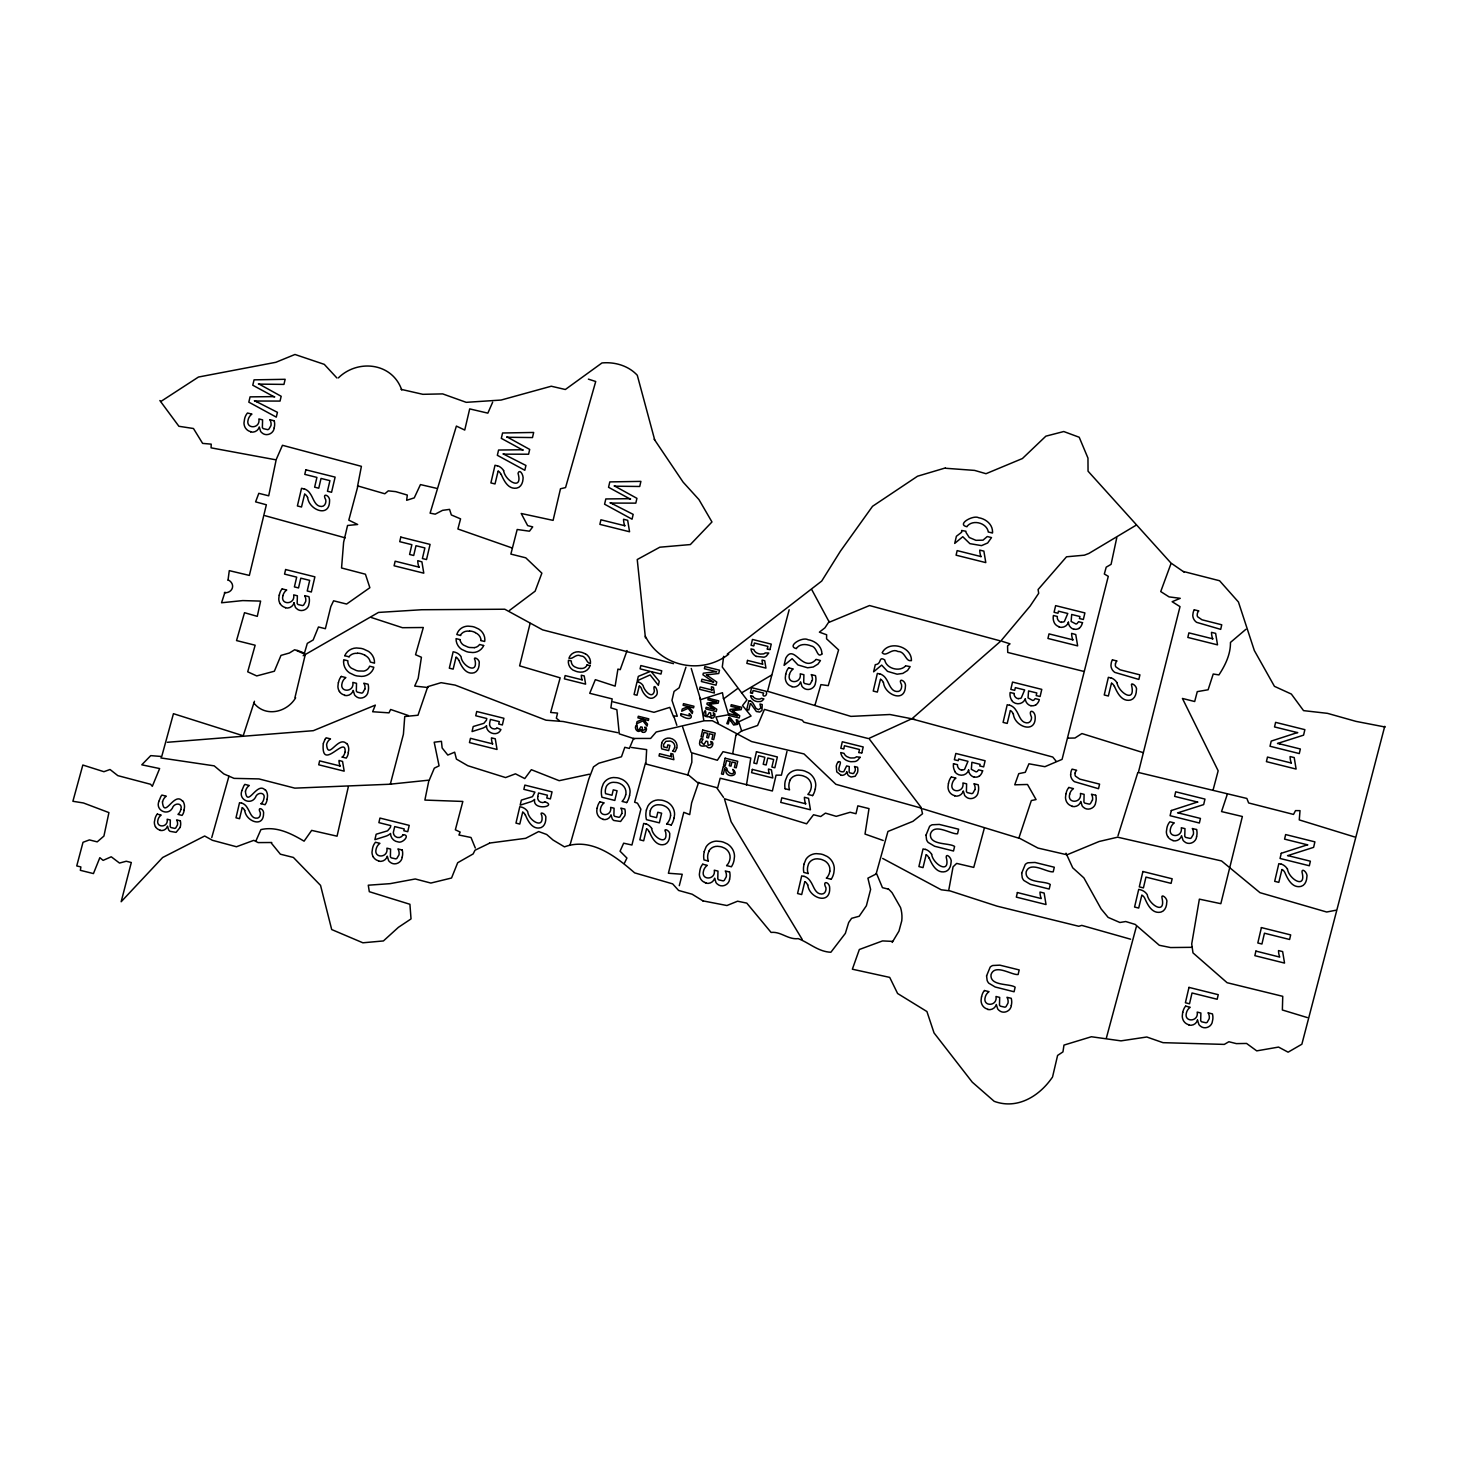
<?xml version="1.0" encoding="UTF-8"?>
<svg xmlns="http://www.w3.org/2000/svg" width="1458" height="1458" viewBox="0 0 1458 1458"><rect width="100%" height="100%" fill="white"/><g stroke="black" fill="none" stroke-linecap="round" stroke-linejoin="round"><path stroke-width="1.5" d="M1070.646 774.69L1070.937 772.193A10.735 10.242 22.5 0 1 1072.104 769.131L1076.66 770.28A5.431 5.176 22.5 0 0 1075.166 773.013M670.534 815.678L670.279 817.209A14.179 13.523 22.5 0 1 666.671 823.898M829.821 871.155L829.93 870.061A10.315 9.823 22.5 0 0 824.718 860.84L821.984 859.637A17.368 16.567 22.5 0 0 820.143 859.145L817.282 858.817A9.714 9.258 22.5 0 0 808.643 863.683L807.86 866.18A13.651 13.013 22.5 0 0 808.115 873.561M723.66 656.3L722.275 667.035L746.952 699.895L742.541 705.544L751.07 716.042L738.714 721.856L741.666 730.968L757.577 725.483L764.448 709.39L802.173 720.161L803.941 722.22L867.966 738.459M227.995 580.357L229.289 570.643L249.354 575.418L266.358 504.778L255.606 501.862L258.813 493.333L268.709 495.811L276.145 459.871L211.082 447.843L211.21 444.143L202.626 443.396L193.458 428.506L178.897 426.283L159.87 400.531M746.46 785.06L750.797 758.069L723.022 751.672L717.354 760.256L691.803 752.802L691.839 762.242L687.739 774.982M732.773 753.294L735.889 735.197M597.051 808.151L596.796 810.684A9.787 9.313 22.5 0 0 597.98 815.478A7.509 7.162 22.5 0 0 602.172 818.904A9.258 8.839 22.5 0 0 603.065 819.159M1075.111 772.995L1075.002 774.672A3.991 3.791 22.5 0 0 1075.494 776.166L1079.777 779.119L1099.587 784.131L1098.512 788.705L1074.4 781.67A8.985 8.566 22.5 0 1 1070.591 774.69M1115.443 663.718L1115.334 665.395A3.991 3.791 22.5 0 0 1115.826 666.871L1120.127 669.823L1139.919 674.854L1138.844 679.428L1114.75 672.375A8.985 8.566 22.5 0 1 1110.941 665.413L1111.269 662.916A10.735 10.242 22.5 0 1 1112.436 659.836M948.866 889.526L953.058 866.836L956.667 863.409L973.744 867.401L984.387 827.962M357.483 486.68L361.402 466.341L282.451 445.291L276.382 459.161M428.816 780.814L424.879 800.077L462.842 801.444L455.352 829.802L460.163 832.081L458.924 835.015L471.007 837.493L475.308 848.009M625.737 794.792L625.992 793.261A9.896 9.441 22.5 0 0 619.796 783.475L618.228 782.91A17.113 16.311 22.5 0 0 616.515 782.527L613.344 782.29A8.511 8.11 22.5 0 0 606.328 786.463L605.763 788.268A10.953 10.443 22.5 0 0 605.562 793.662L611.995 795.248L613.253 789.835L617.08 790.783L614.82 800.442L601.972 797.234A20.795 19.829 22.5 0 1 601.881 787.612L603.32 783.711A12.776 12.174 22.5 0 1 613.417 777.515L616.989 777.752A19.719 18.79 22.5 0 1 619.286 778.28L622.129 779.392A13.778 13.14 22.5 0 1 627.523 783.967A14.307 13.632 22.5 0 1 630.075 791.894L629.601 795.558M674.143 817.974L674.58 814.293A14.307 13.632 22.5 0 0 672.065 806.383A13.778 13.14 22.5 0 0 666.671 801.791L663.827 800.697A19.719 18.79 22.5 0 0 661.531 800.169L657.977 799.932A12.776 12.174 22.5 0 0 647.862 806.128L646.386 810.01M815.295 789.106L815.751 785.261A14.853 14.161 22.5 0 0 814.202 778.864A15.838 15.09 22.5 0 0 813.436 777.551A14.653 13.96 22.5 0 0 808.516 772.758L804.798 771.063A22.107 21.068 22.5 0 0 802.283 770.389L797.726 769.97A13.742 13.086 22.5 0 0 791.712 771.628A12.976 12.375 22.5 0 0 787.338 775.747L785.425 780.449A19.41 18.498 22.5 0 0 785.115 788.796M345.09 752.128C346.421 733.83 321.106 772.959 323.22 743.853M1116.773 537.692L1111.087 564.337L1106.203 567.18L1104.326 573.996L1108.28 576.329L1062.08 759.363L1044.894 766.689L1028.947 763.792L1025.266 772.321L1018.759 773.651L1014.75 784.805L1027.489 784.477L1036.073 799.567L1031.335 800.551L1018.923 837.931L1037.95 848.064L1067.056 854.789L1099.15 841.485L1117.612 837.184L1221.549 860.949L1260.004 892.679L1326.689 912.015L1335.82 910.248M279.171 595.156L278.77 598.946A10.461 9.969 22.5 0 0 280.045 603.594M282.961 595.611C280.009 605.289 295.464 604.961 293.696 594.864L297.377 595.793L297.177 603.448A3.809 3.627 22.5 0 0 298.143 604.56L302.535 605.562A3.445 3.28 22.5 0 0 303.683 605.034L305.67 601.516A9.04 8.62 22.5 0 0 304.686 595.666M338.311 682.69L337.91 686.481A10.461 9.969 22.5 0 0 339.204 691.128L339.459 691.529M785.698 674.106L785.297 677.897A10.461 9.969 22.5 0 0 786.573 682.544L786.846 682.927A7.946 7.563 22.5 0 0 790.655 686.062L791.111 686.226A9.987 9.513 22.5 0 0 792.059 686.518M789.489 674.562C786.536 684.239 801.991 683.911 800.223 673.815L803.905 674.726L803.704 682.399A3.809 3.627 22.5 0 0 804.67 683.51L809.062 684.513A3.445 3.28 22.5 0 0 810.229 683.984L812.197 680.449M948.411 783.219L948.01 787.028A10.461 9.969 22.5 0 0 949.286 791.676L949.559 792.059A7.946 7.563 22.5 0 0 953.35 795.193L953.805 795.357A9.987 9.513 22.5 0 0 954.753 795.631M981.471 996.78L981.07 1000.571A10.461 9.969 22.5 0 0 982.364 1005.218L982.619 1005.601A7.946 7.563 22.5 0 0 986.428 1008.736L986.884 1008.9A9.987 9.513 22.5 0 0 987.831 1009.191M1065.907 793.717L1065.506 797.508A10.461 9.969 22.5 0 0 1066.782 802.155L1067.056 802.556A7.946 7.563 22.5 0 0 1070.846 805.691L1071.302 805.855A9.987 9.513 22.5 0 0 1072.25 806.128M1069.698 794.191C1066.746 803.85 1082.2 803.54 1080.433 793.425L1084.114 794.355L1083.914 802.009A3.809 3.627 22.5 0 0 1084.88 803.139L1089.272 804.142A3.445 3.28 22.5 0 0 1090.42 803.595L1092.407 800.077M1182.675 1012.381L1182.274 1016.171A10.461 9.969 22.5 0 0 1183.55 1020.819L1183.823 1021.22A7.946 7.563 22.5 0 0 1187.632 1024.336L1188.07 1024.5A9.987 9.513 22.5 0 0 1189.017 1024.792M162.403 801.827C164.244 819.797 174.195 791.111 182.359 801.025M245.381 791.129C247.222 809.099 257.173 780.413 265.338 790.309M159.013 801.153C154.967 810.01 167.47 816.444 172.336 808.242C174.012 802.483 183.107 802.483 180.847 809.536M242.01 790.455C237.927 799.44 250.63 805.727 255.46 797.398C257.137 791.658 266.121 791.949 263.843 798.838A9.204 8.784 22.5 0 1 261.018 803.759M348.298 786.901L337.053 836.181L311.666 830.386L304.084 841.175C291.108 833.447 276.419 826.03 260.909 829.602L256.098 840.537M843.836 748.483L844.474 745.749L859.509 749.503L858.853 752.292M254.494 400.841L254.512 400.768A17.861 17.022 22.5 0 0 257.209 401.023L280.045 401.078L281.175 396.284L261.091 385.185A17.879 17.04 22.5 0 0 258.412 383.91L258.43 383.837A16.166 15.4 22.5 0 0 261.328 384.147L283.946 384.402L285.148 379.299L254.056 379.845L252.781 385.222L272.045 395.701A14.416 13.742 22.5 0 0 274.76 396.868L274.76 396.868A14.635 13.942 22.5 0 0 271.771 396.631L250.065 396.868L248.826 402.153L276.291 417.134L277.421 412.322L257.082 401.971M304.576 494.335L301.514 507.001L297.396 505.962L301.533 488.302L303.829 488.886M242.156 807.86L239.531 818.703L235.996 817.81L239.531 802.684L241.518 803.176M498.071 471.299L495.009 483.947L490.89 482.926L495.009 465.266L497.324 465.831M506.928 437.072L506.947 436.981A16.166 15.4 22.5 0 0 509.863 437.291L532.48 437.564L533.664 432.461L502.573 432.99L501.315 438.366L520.561 448.845A14.416 13.742 22.5 0 0 523.276 450.012L523.258 450.103A14.635 13.942 22.5 0 0 520.306 449.775L498.581 450.03L497.342 455.297L524.807 470.278L525.937 465.466L505.598 455.115A17.696 16.876 22.5 0 0 503.028 453.967L503.028 453.912A17.861 17.022 22.5 0 0 505.744 454.167L528.58 454.222L529.691 449.428L509.607 438.329A17.879 17.04 22.5 0 0 506.928 437.054M522.638 812.325L519.777 824.062L515.968 823.114L519.795 806.711L521.946 807.24A10.242 9.769 22.5 0 1 527.741 811.669C528.252 820.289 544.417 830.258 541.811 815.532C538.549 810.338 547.096 814.111 545.802 818.339C545.912 821.856 544.654 826.085 541.137 827.579C532.899 830.258 528.015 821.437 525.481 815.131M537.729 796.56L538.549 793.006L547.406 795.211L546.768 798.018L550.377 798.911L552.035 791.876L524.862 785.097L523.859 789.343L534.94 792.113L532.462 796.669L521.344 800.114L520.16 805.162L530.803 801.772A12.867 12.265 22.5 0 0 532.225 801.116L533.318 800.478A7.436 7.09 22.5 0 0 534.612 799.403C532.243 811.304 558.031 806.347 544.818 801.791M610.246 502.901L610.264 502.828A17.861 17.022 22.5 0 0 612.98 503.083L635.816 503.138L636.927 498.344L616.843 487.245A17.879 17.04 22.5 0 0 614.164 485.97L614.183 485.897A16.166 15.4 22.5 0 0 617.08 486.225L639.716 486.48L640.9 481.377L609.809 481.905L608.551 487.3L627.797 497.761A14.416 13.742 22.5 0 0 630.512 498.946L630.512 498.946M650.359 671.464L640.08 668.839L640.846 665.559L661.75 670.789L660.984 674.052L651.161 671.591A5.085 4.848 22.5 0 1 651.744 672.302L659.271 681.342L658.342 685.333L650.159 674.926L637.292 680.704L638.312 676.366L649.867 671.609M646.514 829.037L643.671 840.792L639.843 839.826L643.689 823.424L645.821 823.952M753.841 645.438L754.406 643.033L767.91 646.404L767.327 648.919M750.36 703.685L748.811 710.01L746.751 709.499L748.829 700.66L749.977 700.952M770.024 649.357L771.246 644.126L752.437 639.442L751.089 645.274L753.731 645.949M786.974 751.435L781.415 775.164L776.075 775.164L772.375 790.983L720.179 778.226L717.646 787.849M804.743 881.908L801.681 894.556L797.562 893.535L801.7 875.875L803.996 876.44M861.842 752.765L863.209 746.97L842.305 741.758L840.81 748.264L843.745 748.975M926.085 854.953L923.023 867.619L918.904 866.581L923.042 848.921L925.338 849.485M1052.548 1076.97L1057.597 1055.428L1062.955 1051.892L1063.976 1045.094L1091.386 1036.747L1120.983 1040.866L1146.79 1037.003L1163.01 1042.67L1224.283 1044.402L1228.875 1041.741L1236.348 1043.618L1246.572 1043.454L1256.723 1050.872L1278.557 1047.081L1288.107 1052.184L1301.866 1044.22L1384.736 726.321M861.806 752.929L858.762 752.656M294.953 697.598L305.305 654.46L294.735 649.721L289.322 653.038L280.993 655.389L274.359 671.227L256.717 675.929L247.714 671.81L255.15 645.22L236.542 640.572L244.507 612.706L257.282 616.351L260.618 601.097L242.721 600.587L221.543 602.774L224.988 592.203M530.111 623.386L519.613 665.85L560.164 677.842L550.65 712.452L557.539 713.09L556.355 718.193L559.179 720.507M274.232 427.923C273.612 433.773 266.176 436.926 261.802 432.698A6.433 6.142 22.5 0 1 260.599 431.349L259.269 426.957A7.545 7.181 22.5 0 1 250.648 431.987M402.244 857.158C401.624 862.99 394.189 866.143 389.815 861.915A6.433 6.142 22.5 0 1 388.593 860.584L387.281 856.192A7.545 7.181 22.5 0 1 378.661 861.222M729.62 879.156C729 885.006 721.582 888.159 717.19 883.931A6.433 6.142 22.5 0 1 715.987 882.582L714.657 878.19A7.545 7.181 22.5 0 1 706.055 883.238M1011.342 1005.473C1010.722 1011.305 1003.286 1014.458 998.894 1010.23A6.433 6.142 22.5 0 1 997.691 1008.9L996.288 1004.489A7.545 7.181 22.5 0 1 987.759 1009.537M1196.617 836.71C1195.997 842.542 1188.58 845.695 1184.188 841.466A6.433 6.142 22.5 0 1 1182.985 840.136L1181.563 835.726A7.545 7.181 22.5 0 1 1173.052 840.774M704.178 851.6L706.091 846.898A12.976 12.375 22.5 0 1 710.483 842.779A13.742 13.086 22.5 0 1 716.479 841.12L721.054 841.539A22.107 21.068 22.5 0 1 723.551 842.214L727.287 843.909A14.653 13.96 22.5 0 1 732.189 848.684A15.838 15.09 22.5 0 1 732.955 850.014A14.853 14.161 22.5 0 1 734.504 856.393L734.048 860.256A19.774 18.863 22.5 0 1 731.387 866.781L726.613 865.56M803.978 864.12L805.891 859.418A12.976 12.375 22.5 0 1 810.284 855.299A13.742 13.086 22.5 0 1 816.28 853.641L820.854 854.042A22.107 21.068 22.5 0 1 823.351 854.734L827.087 856.429A14.653 13.96 22.5 0 1 831.989 861.204A15.838 15.09 22.5 0 1 832.755 862.535A14.853 14.161 22.5 0 1 834.304 868.913L833.848 872.777A19.774 18.863 22.5 0 1 831.188 879.302M679.282 885.68L682.235 874.271L668.402 873.251L683.784 812.325L689.707 814.621L691.602 802.939L698.674 782.308M364.828 689.051L362.842 692.568A3.445 3.28 22.5 0 1 361.693 693.115L357.283 692.113A3.809 3.627 22.5 0 1 356.317 690.983L356.517 683.328L352.836 682.399C354.604 692.514 339.167 692.805 342.101 683.164A10.498 10.006 22.5 0 1 345.838 677.569L341.427 676.476M621.782 813.528L619.942 816.808A3.208 3.044 22.5 0 1 618.866 817.3L614.784 816.371A3.536 3.372 22.5 0 1 613.891 815.332L614.073 808.224L610.647 807.367C612.305 816.753 597.944 817.045 600.696 808.06A9.75 9.295 22.5 0 1 604.159 802.884L600.058 801.864M974.91 789.58L972.923 793.116A3.445 3.28 22.5 0 1 971.775 793.644L967.383 792.642A3.809 3.627 22.5 0 1 966.399 791.512L966.618 783.857L962.918 782.946C964.704 793.043 949.249 793.371 952.202 783.693A10.498 10.006 22.5 0 1 955.938 778.098L951.509 777.005M1213.147 789.78L1218.159 770.79L1182.438 698.455L1194.685 701.517L1197.273 691.639L1208.117 689.762L1213.22 674.015L1218.924 674.908C1225.267 665.304 1230.68 654.15 1230.461 642.431L1245.916 629.291M789.161 609.772L767.546 691.274L850.907 716.388L889.909 714.511L914.658 719.341M1106.349 1038.114L1136.383 926.595M645.529 762.844L634.631 802.21L637.492 803.194L640.882 809.172L631.934 845.002L623.641 843.198L620.069 851.217L626.922 858.051L624.224 863.573M876.185 873.725L887.94 831.461L912.945 821.328L922.513 813.746L921.055 807.331L868.877 738.441L912.107 718.63L1000.771 641.101L1030.132 606.072L1038.697 593.278L1038.078 589.561L1066.527 556.792L1084.351 555.188L1088.834 553.475L1135.873 525.354M211.756 837.566L228.924 776.276M569.932 845.348L588.74 779.228L593.497 766.872L598.801 763.227L621.472 756.775L624.808 747.298L629.364 748.428L633.556 738.441L650.633 738.441L656.209 731.989L704.123 720.817L712.306 720.726L751.599 741.557L804.014 753.932L835.871 784.295L921.237 808.096M180.227 827.324L176.072 832.372L170.076 831.333A5.559 5.303 22.5 0 1 168.636 829.857L167.488 826.103A6.452 6.16 22.5 0 1 160.125 830.422M814.949 705.253L820.909 684.622L828.253 685.643L838.587 649.904L826.558 638.804L826.65 634.777L819.378 632.152L824.9 627.869L829.219 621.381M159.159 800.661L160.763 796.779A8.529 8.128 22.5 0 1 161.911 795.084L166.285 796.196A10.024 9.568 22.5 0 0 162.567 801.864M242.137 789.963L243.741 786.081A8.529 8.128 22.5 0 1 244.889 784.386L249.263 785.498A10.024 9.568 22.5 0 0 245.545 791.165M323.348 743.361L324.952 739.479M650.304 810.666L650.979 808.935A8.511 8.11 22.5 0 1 657.904 804.743L661.057 804.925A17.113 16.311 22.5 0 1 662.77 805.326L664.338 805.891A9.896 9.441 22.5 0 1 670.644 815.696M1117.994 835.744L1137.75 772.776M254.457 701.262L243.213 735.78L173.447 713.691L161.729 756.502L150.739 755.627L141.772 764.812L159.633 768.566L152.306 786.336L150.593 784.276L117.825 775.638L110.024 769.496L103.901 771.701L82.833 765.031L72.9 801.28L83.452 802.975L108.931 812.598L103.919 836.072L97.212 841.867L89.412 839.917L83.015 842.287L76.745 865.924L80.883 866.963L80.336 870.317L93.44 873.579L99.837 857.687L103.117 860.366L111.245 856.794L119.501 863.063L126.263 861.241L131.311 862.516L121.16 901.737L162.658 857.504L204.667 836.017L212.431 840.3L236.451 846.752L253.765 840.355L258.121 842.596L271.753 842.505M685.953 667.144L679.136 687.83L674.07 691.42L671.974 700.35L677.277 716.242L673.687 715.896L676.84 725.319M1227.272 794.373L1221.549 811.577L1242.362 816.498L1220.838 903.687L1199.369 899.149L1191.715 943.927L1192.99 952.876L1227.107 982.71L1282.748 996.324L1282.366 1009.993L1307.334 1017.575M627.086 650.541L620.215 669.659L617.919 669.094L615.148 686.135L595.338 679.665L589.725 693.297L612.16 698.892L610.866 707.841L616.862 709.718L619.267 733.848L634.595 738.841M640.937 729.693C638.294 734.704 632.918 727.651 636.763 724.717C637.565 724.717 636.672 735.178 640.827 726.831L642.158 727.159L642.577 730.403L644.983 729.638A3.809 3.627 22.5 0 0 645.147 729.091A3.226 3.08 22.5 0 0 644.764 727.123C648.154 727.141 646.094 733.41 643.142 732.372M1170.81 564.137L1160.732 591.565L1169.061 596.887L1180.251 598.327L1172.159 601.717L1180.014 606.637L1138.388 772.467L1246.863 798.455L1248.631 802.957L1293.501 814.421L1295.524 810.612L1300.026 810.648L1299.26 819.906L1354.664 836.965M492.658 402.208L487.847 413.143L469.695 408.896L464.738 430.055L456.39 426.082L430.092 513.161L435.213 514.164L442.576 510.336L449.556 509.389L451.342 514.947L460.564 518.866L457.903 528.999L511.776 547.844M708.934 851.217L708.059 853.659A13.651 13.013 22.5 0 0 708.315 861.04M790.163 780.066L789.288 782.527A13.651 13.013 22.5 0 0 789.562 789.89L785.242 788.778M892.187 942.415L898.966 931.115L901.755 920.818A34.719 33.097 22.5 0 0 900.57 907.605L892.114 892.77A44.414 42.337 22.5 0 0 888.396 888.997L888.104 888.687M905.637 665.796L910.156 666.616L907.532 670.48L902.812 673.414L897.126 674.197L887.503 671.354L881.671 665.103L873.615 671.81L875.292 664.666C882.181 664.192 878.117 655.663 884.824 659.982A8.238 7.855 22.5 0 0 884.97 660.948C887.193 668.785 899.641 671.992 905.345 666.178M815.806 659.763C802.301 673.359 794.027 642.796 785.734 658.251L784.076 665.377L792.131 658.688L797.963 664.939L807.586 667.782L813.254 666.999L817.993 664.064L820.453 660.547L816.097 659.362M295.646 697.781C286.843 712.689 264.973 717.609 253.619 702.683M735.962 735.215L742.104 730.567M1052.075 1077.662C1039.135 1096.416 1017.064 1109.775 994.192 1101.319L972.267 1082.164L934.049 1032.938L926.923 1011.542L897.599 993.499L889.708 977.389L852.365 969.205L859.345 949.504L882.546 940.92L892.661 941.394M727.269 654.077L821.711 581.068L840.391 551.215L872.54 506.291L917.538 476.219L945.258 467.982M509.498 610.428L535.122 591.183L541.866 573.158L525.755 557.813L510.865 554.095L517.189 529.491L529.454 531.204L532.717 526.885L527.668 525.627L521.217 513.489L553.092 520.378L560.492 488.758L565.558 487.592L595.721 381.504L588.394 379.135M737.493 688.632L723.551 698.911L722.457 692.714L700.569 699.658L691.256 668.457M338.384 377.895C357.775 358.796 392.33 362.678 401.734 389.979M160.854 401.479L198.452 377.039L275.854 362.295L294.972 354.476L324.277 364.354L336.907 377.987M741.557 692.878L771.628 675.018M303.155 655.754L378.479 612.433L421.763 609.736L504.778 609.225L542.613 629.856L673.523 663.663M728.69 654.205C701.754 675.09 660.802 667.071 645.329 636.198M489.432 843.253L474.998 850.233L473.139 853.932L457.684 862.735L451.543 878.008L430.857 883.056L415.257 878.974L390.124 883.657L368.273 885.206L369.311 891.695L409.917 904.288L411.028 918.923L398.435 927.306L383.418 940.939L362.878 942.797L331.695 929.548L320.541 885.389L293.386 857.45L280.355 854.188L271.48 843.289M642.759 719.286L637.055 721.637L636.545 723.806L642.978 720.908L647.06 726.12L647.534 724.116L643.762 719.596M687.939 706.693L682.235 709.044L681.724 711.212L688.158 708.315L692.24 713.527L692.714 711.522L688.941 707.002M589.396 774.198L559.179 780.686L531.35 769.696L524.771 778.572L515.458 773.834L505.58 777.57L467.818 765.723L456.427 759.108L454.659 752.182L447.806 755.062L442.138 747.972L441.446 741.32L434.192 742.213L439.077 765.833L434.32 768.166L429.272 780.121L390.325 784.167L403.41 734.267L404.741 716.516L417.99 715.24L427.777 686.645L441.1 682.672L455.151 685.114L546.021 720.197L563.171 721.51L617.7 732.681M224.368 592.75C232.697 593.315 235.941 584.057 228.323 579.974M474.433 647.662L469.713 647.498A21.159 20.175 22.5 0 1 467.927 647.079L463.571 645.11A7.8 7.436 22.5 0 1 460.035 639.643M489.487 843.07L525.664 838.314L538.676 831.552L546.677 834.486L553.056 840.045L564.465 846.861C591.091 837.02 615.805 856.447 634.649 872.868L672.667 883.876L678.608 890.455L692.131 894.21L702.975 900.88M167.342 742.286L313.324 730.677L375.326 705.125L372.647 711.741L388.994 712.853L390.635 709.481L408.349 715.532M391.437 784.167L294.826 788.14L258.977 778.918L234.064 778.372L223.839 773.925L214.18 765.851L160.872 757.941M1067.894 738.149L1074.947 738.021L1081.909 733.556L1143.036 752.583M1192.334 947.317L1170.592 947.554L1159.31 945.276L1135.199 924.427L1125.74 921.529L1119.89 922.495L1108.135 917.392L1101.118 908.899L1083.877 877.88L1072.724 867.82L1066.017 853.185M580.94 668.511L579.263 668.365A15.801 15.054 22.5 0 1 577.441 667.964L574.725 666.853A6.288 5.996 22.5 0 1 571.281 660.984L568.456 660.255A9.951 9.477 22.5 0 0 572.903 670.042L576.165 671.373A17.806 16.967 22.5 0 0 577.969 671.865L580.211 672.156A9.933 9.459 22.5 0 0 590.071 665.65M716.716 701.972L716.534 701.954A6.361 6.051 22.5 0 0 715.605 701.972L707.166 703.011L706.893 704.141L714.019 709.044A5.613 5.34 22.5 0 0 714.566 709.372L706.146 707.294L705.781 708.934L716.224 711.54L716.753 709.299L710.429 704.925M739.698 708.406L739.352 708.406A6.361 6.051 22.5 0 0 738.586 708.406L730.148 709.445L729.875 710.593L737.001 715.495A5.613 5.34 22.5 0 0 737.548 715.823L729.128 713.746L728.745 715.386L739.206 717.992L739.735 715.75L733.41 711.358M357.538 653.129L359.816 653.384A19.446 18.535 22.5 0 1 361.639 653.822L364.864 655.098M945.44 468.255L974.618 470.405L986.009 473.704L1022.404 458.541L1045.878 436.161L1063.757 431.532L1079.212 437.254L1087.96 458.085L1088.051 471.189L1170.938 563.007L1184.133 572.137M469.531 630.968L471.153 631.168A17.824 17.004 22.5 0 1 473.376 631.733L475.381 632.517M1061.533 622.037L1063.064 622.037A3.681 3.499 22.5 0 0 1064.376 621.527L1067.785 613.49L1058.453 611.175L1057.979 613.253L1054.061 612.287L1055.628 605.635L1084.898 612.925L1083.349 619.504L1079.449 618.538L1079.922 616.534L1071.685 614.474L1071.138 621.472L1075.949 624.006A2.989 2.843 22.5 0 0 1077.079 623.568L1078.555 621.709L1082.583 622.694M1018.413 698.473L1019.944 698.473A3.681 3.499 22.5 0 0 1021.256 697.963L1024.664 689.944L1015.351 687.629L1014.713 690.345L1010.813 689.397L1012.526 682.071L1041.777 689.379L1040.101 696.523L1036.201 695.575L1036.802 692.969L1028.564 690.928L1028.036 697.908L1032.72 700.478A3.007 2.861 22.5 0 0 1034.014 699.986L1035.216 698.601L1039.335 699.603A10.625 10.133 22.5 0 1 1035.818 704.961M961.733 769.86L963.264 769.86A3.681 3.499 22.5 0 0 964.576 769.35L967.984 761.331L958.653 758.998L958.27 760.693L954.352 759.727L955.828 753.458L985.098 760.748L983.658 766.89L979.758 765.942L980.122 764.356L971.885 762.297L971.338 769.295L976.058 771.847A3.007 2.861 22.5 0 0 977.389 771.337L978.591 769.842L982.692 770.845M428.123 687.538L414.692 686.08L418.191 678.316L421.417 657.266L415.548 654.715L423.312 627.505L402.444 627.705L371.334 617.518M631.405 747.444L646.659 749.631L645.839 763.992L688.796 775.255L697.507 782.545L716.589 787.593L723.569 797.417M711.723 718.12C714.11 719.177 716.826 713.035 713.217 712.853A3.226 3.08 22.5 0 1 713.618 714.821A3.809 3.627 22.5 0 1 713.436 715.368L711.012 716.133L710.593 712.907L709.281 712.579C703.777 722.53 707.239 706.547 704.342 711.814C701.462 717.591 709.426 716.917 709.681 716.607A2.387 2.278 22.5 0 0 710.684 717.737L711.103 717.937M1385.1 727.013L1356.013 721.382L1327.473 713.345L1303.543 710.629L1291.351 694.063L1274.438 686.335L1254.336 650.541L1238.443 602.008L1219.581 580.74L1183.55 571.518M702.792 900.844L726.922 905.527L737.584 901.208L746.788 903.122L771.082 932.427C780.959 931.316 788.085 939.863 798.2 938.624C809.427 942.943 818.193 951.71 830.878 952.256L845.348 933.393L848.684 922.495L851.618 918.321L859.199 916.244L866.38 905.764L870.608 889.435L867.911 878.172L876.641 873.743L882.454 887.667L888.414 889.143M716.133 701.827L707.914 699.804L708.278 698.236L718.721 700.861L718.174 703.212L709.937 704.141A6.871 6.543 22.5 0 1 709.317 704.178L710.228 704.779M739.224 708.296L730.895 706.255L731.26 704.688L741.703 707.294L741.156 709.663L732.9 710.593A6.871 6.543 22.5 0 1 732.299 710.611L733.21 711.231M1074.054 629.145L1074.418 629.218A5.923 5.65 22.5 0 0 1078.829 628.398M1030.952 705.599L1031.316 705.672A5.923 5.65 22.5 0 0 1035.709 704.852M974.254 776.968L974.618 777.041A5.923 5.65 22.5 0 0 979.029 776.221M1279.905 743.908L1300.354 748.993L1299.278 753.567L1270.009 746.259L1271.23 741.083L1295.852 733.101A9.878 9.422 22.5 0 1 1297.748 732.681L1297.492 732.536A20.12 19.173 22.5 0 1 1296.016 732.244L1274.529 726.941L1275.604 722.366L1304.874 729.656L1303.58 735.16L1278.174 743.252A9.769 9.313 22.5 0 1 1277.518 743.434L1277.5 743.507A19.92 18.99 22.5 0 1 1279.905 743.926M401.15 389.359L422.856 394.316L442.667 393.897L466.232 402.335L501.078 400.057L551.27 386.224L565.339 389.505L601.972 362.951C614.747 361.73 628.434 365.685 637.292 375.271L654.733 440.043M436.471 488.302L420.451 484.585L414.254 497.871L406.654 500.294L407.311 495.064L395.719 491.638L388.302 490.854L384.821 493.77L357.921 485.97L348.808 520.141L357.647 524.497L347.551 525.481L343.614 542.321L341.555 567.982L365.429 574.215L369.858 587.72L346.621 604.049L333.59 600.805L330.82 606.601L325.371 628.708L318.464 626.976L313.16 639.971L307.31 643.361L304.449 653.166L296.976 650.232M767.291 649.083L769.952 649.703M753.075 696.323L750.56 695.721A7.527 7.181 22.5 0 0 751.38 697.872A7.381 7.035 22.5 0 0 755.9 701.262A11.372 10.826 22.5 0 0 757.577 701.626L760.329 701.553A5.577 5.322 22.5 0 0 762.534 700.478L763.901 698.911L761.368 698.309A4.101 3.918 22.5 0 1 759.126 699.111L757.54 699.02A6.215 5.923 22.5 0 1 753.057 696.632M1014.167 693.479L1010.139 692.495A11.737 11.172 22.5 0 0 1011.196 699.384L1011.743 700.132M953.477 763.719L957.469 764.685A5.194 4.939 22.5 0 0 961.66 770.189M981.088 556.591L957.159 550.614L956.084 555.188L985.79 562.606L983.877 551.124L979.758 550.103A19.282 18.371 22.5 0 0 980.979 556.628M1194.321 609.809L1198.841 610.938A5.431 5.176 22.5 0 0 1197.346 613.654L1197.182 615.331A3.991 3.791 22.5 0 0 1197.674 616.807L1201.957 619.778L1221.749 624.789L1220.692 629.364L1196.581 622.329A8.985 8.566 22.5 0 1 1192.772 615.349L1193.118 612.852A10.735 10.242 22.5 0 1 1194.284 609.772M1212.819 638.841L1188.89 632.863L1187.833 637.438L1217.521 644.855L1215.626 633.373L1211.507 632.353A19.282 18.371 22.5 0 0 1212.728 638.877M269.93 419.722L274.14 420.761M1068.295 622.202L1068.386 622.22A7.655 7.308 22.5 0 0 1073.999 629.382M624.862 525.755L600.933 519.795L599.876 524.37L629.564 531.769L627.669 520.306L623.55 519.267A19.282 18.371 22.5 0 0 624.771 525.791M1072.942 639.862L1049.013 633.884L1047.938 638.458L1077.644 645.876L1075.749 634.558L1071.612 633.373A19.282 18.371 22.5 0 0 1072.851 639.898M1112.472 659.873L1117.01 661.003A5.431 5.176 22.5 0 0 1115.498 663.718M1083.786 671.409L1007.733 652.437L1007.569 645.912L1010.03 643.835L1002.156 641.338M1110.668 677.897L1108.372 677.314L1104.235 694.974L1108.353 696.013L1111.415 683.365M1291.405 763.044L1267.476 757.066L1266.419 761.641L1296.107 769.059L1294.212 757.577L1290.093 756.556A19.282 18.371 22.5 0 0 1291.314 763.063M1009.519 705.308L1007.223 704.724L1003.086 722.403L1007.205 723.423L1010.266 710.775M879.666 673.979L877.37 673.396L873.233 691.074L877.351 692.094L880.413 679.446M419.084 567.162L395.154 561.202L394.097 565.777L423.786 573.176L421.909 561.859L417.772 560.674A19.282 18.371 22.5 0 0 418.993 567.198M788.814 667.892L793.225 668.985A10.498 10.006 22.5 0 0 789.452 674.562M712.051 690.017L700.095 687.028L699.548 689.306L714.402 693.024L713.454 687.356L711.395 686.773A9.641 9.185 22.5 0 0 711.996 690.017M590.344 663.572C586.134 663.208 586.408 655.881 580.794 655.918C575.855 653.202 572.757 659.873 568.93 658.232A9.987 9.513 22.5 0 1 578.589 651.781L580.813 652.163A17.314 16.494 22.5 0 1 582.617 652.655L585.296 653.822M282.269 588.941L286.697 590.034A10.498 10.006 22.5 0 0 282.925 595.611M586.936 664.866L589.907 665.613M304.722 595.648L308.932 596.686A14.872 14.179 22.5 0 1 308.95 603.831C308.513 609.699 300.931 612.834 296.594 608.606A6.433 6.142 22.5 0 1 295.391 607.275L293.969 602.865M460.673 635.506L456.81 634.54L457.229 633.392A12.32 11.755 22.5 0 1 462.368 627.596A13.104 12.484 22.5 0 1 468.018 626.138L472.301 626.539A22.49 21.451 22.5 0 1 474.634 627.159L478.716 629.036A12.685 12.101 22.5 0 1 484.876 639.679L484.657 641.484L480.794 640.518M1069.006 787.502L1073.434 788.614A10.498 10.006 22.5 0 0 1069.662 794.173M1095.669 795.248L1091.459 794.209A9.04 8.62 22.5 0 1 1092.498 800.096M638.659 682.308L637.018 681.888L634.066 694.518L637 695.247L639.205 686.208M460.09 639.625L456.081 638.622A12.539 11.956 22.5 0 0 461.493 649.266L466.25 651.507A23.146 22.052 22.5 0 0 468.601 652.145L472.884 652.546A12.466 11.883 22.5 0 0 483.691 645.529M483.6 645.493L479.554 644.491A7.563 7.199 22.5 0 1 474.415 647.607M968.495 770.024L968.586 770.043A7.655 7.308 22.5 0 0 974.199 777.205M1196.526 829.547L1192.316 828.509A9.04 8.62 22.5 0 1 1193.355 834.395L1191.277 837.894A3.445 3.28 22.5 0 1 1190.129 838.423L1185.737 837.421A3.809 3.627 22.5 0 1 1184.771 836.309L1184.971 828.654L1181.29 827.725C1183.039 837.821 1167.621 838.15 1170.555 828.472A10.498 10.006 22.5 0 1 1174.291 822.895L1169.863 821.802A14.343 13.669 22.5 0 0 1166.91 828.035L1166.364 831.807A10.461 9.969 22.5 0 0 1167.639 836.455M582.234 679.847L565.157 675.583L564.392 678.845L585.606 684.148L584.239 675.947L581.305 675.218A13.778 13.122 22.5 0 0 582.161 679.865M688.249 706.565L683.109 705.271L683.492 703.649L693.935 706.255L693.552 707.877L688.65 706.656M729.128 717.518L726.831 723.624L728.289 723.988L729.383 719.468A2.533 2.424 22.5 0 1 730.422 720.562M455.989 657.376L453.146 669.131L449.319 668.183L453.146 651.762L455.297 652.309A10.242 9.769 22.5 0 1 461.093 656.72C461.566 665.559 478.133 675.254 475.071 660.346C472.119 655.298 480.557 659.435 479.172 663.518C479.226 667.071 477.932 671.318 474.324 672.703C466.104 675.163 461.421 666.452 458.833 660.182M1281.145 864.23L1278.83 863.665L1274.693 881.325L1278.812 882.363L1281.892 869.697M838.496 761.696C844.474 760.62 833.557 771.738 842.76 771.829A2.88 2.752 22.5 0 0 843.854 771.537L846.642 765.924L849.267 766.58L849.121 772.047A2.716 2.588 22.5 0 0 849.814 772.868L852.966 773.578A2.46 2.351 22.5 0 0 853.787 773.196L855.208 770.681A6.452 6.16 22.5 0 0 854.497 766.507L857.523 767.236A10.753 10.242 22.5 0 1 857.45 772.649L855.208 776.257L851.253 776.986A7.162 6.834 22.5 0 1 850.287 776.677L849.066 776.02A4.666 4.447 22.5 0 1 847.627 774.417L846.843 771.628A5.376 5.139 22.5 0 1 840.756 775.255M643.087 719.159L637.93 717.865L638.312 716.242L648.774 718.849L648.391 720.471L643.47 719.25M344.835 655.754L349.173 656.829M724.571 768.986L723.259 774.417L721.491 773.961L723.259 766.398L724.243 766.653A4.72 4.502 22.5 0 1 726.922 768.676C727.214 773.979 736.345 776.531 732.864 769.368C740.937 776.221 725.209 778.681 725.92 770.353A3.044 2.898 22.5 0 0 724.644 768.876M671.518 756.684L659.545 753.713L659.016 755.991L673.869 759.691L672.922 754.041L670.862 753.44A9.641 9.185 22.5 0 0 671.464 756.702M812.525 795.576L807.841 794.41A13.359 12.721 22.5 0 0 811.231 787.484L811.359 786.391A10.315 9.823 22.5 0 0 806.146 777.169L803.413 775.984A17.368 16.567 22.5 0 0 801.572 775.492L798.729 775.146A9.714 9.258 22.5 0 0 790.072 780.03M805.745 803.795L781.816 797.818L780.741 802.392L810.448 809.791L808.534 798.328L804.415 797.289A19.282 18.371 22.5 0 0 805.636 803.814M486.498 725.811C486.061 733.028 497.233 737.001 500.677 730.057A11.3 10.771 22.5 0 0 500.932 729.583L497.05 727.906A3.718 3.536 22.5 0 1 496.558 728.289M1141.76 895.412L1138.698 908.061L1134.579 907.04L1138.716 889.362L1141.013 889.945A11.026 10.516 22.5 0 1 1147.264 894.702C1148.594 904.27 1166.163 916.025 1161.99 897.836C1160.696 892.97 1168.314 898.584 1166.728 902.538C1166.692 906.366 1165.015 910.977 1160.951 912.088C1152.239 914.093 1147.683 905.017 1144.84 898.438A7.108 6.78 22.5 0 0 1141.942 895.157M492.676 743.872L470.46 738.331L469.458 742.578L497.032 749.467L495.264 738.805L491.455 737.857A17.897 17.059 22.5 0 0 492.585 743.908M626.594 802.556L622.056 801.426A14.179 13.523 22.5 0 0 625.664 794.792M666.598 823.843L671.136 824.973M342.156 757.066L346.275 758.105L347.332 756.337A22.69 21.633 22.5 0 0 348.444 752.802M808.206 873.542L803.814 872.431A19.41 18.498 22.5 0 1 804.105 864.157M826.413 878.081L831.096 879.247M340.133 765.997L319.63 760.876L318.719 764.794L344.179 771.154L342.557 761.441L339.003 760.438A16.53 15.746 22.5 0 0 340.06 766.015M708.406 861.022L704.014 859.928A19.41 18.498 22.5 0 1 704.305 851.636M702.865 864.266L707.294 865.359A10.498 10.006 22.5 0 0 703.521 870.936C700.66 880.614 716.024 880.286 714.292 870.189L717.974 871.1L717.773 878.773A3.809 3.627 22.5 0 0 718.739 879.885L723.132 880.887A3.445 3.28 22.5 0 0 724.28 880.359L726.266 876.823A9.04 8.62 22.5 0 0 725.282 870.991L729.529 872.012M1185.773 1006.166L1190.202 1007.278A10.498 10.006 22.5 0 0 1186.429 1012.836C1183.568 1022.532 1198.932 1022.186 1197.2 1012.089L1200.882 1013.018L1200.681 1020.673A3.809 3.627 22.5 0 0 1201.647 1021.803L1206.039 1022.787A3.445 3.28 22.5 0 0 1207.188 1022.258L1209.174 1018.741A9.04 8.62 22.5 0 0 1208.19 1012.891M1208.226 1012.873L1212.436 1013.911A14.872 14.179 22.5 0 1 1212.455 1021.056C1212.017 1026.924 1204.436 1030.059 1200.098 1025.831A6.433 6.142 22.5 0 1 1198.895 1024.5L1197.492 1020.09M402.645 834.705C411.229 834.359 402.554 843.854 398.016 841.886C393.842 841.466 390.452 837.694 390.544 833.502A8.019 7.636 22.5 0 1 389.086 834.632L387.883 835.325A13.851 13.195 22.5 0 1 386.37 836.017L374.888 839.68L376.164 834.231L387.555 830.841L390.361 827.488L390.799 825.611L378.88 822.64L379.955 818.066L409.224 825.374L407.73 831.698L403.83 830.732L404.249 828.964L394.717 826.577L393.806 830.404A5.103 4.866 22.5 0 0 402.991 834.942M260.927 803.686L265.064 804.707L266.121 802.957A22.69 21.633 22.5 0 0 267.215 799.403M984.587 990.565L989.016 991.659A10.498 10.006 22.5 0 0 985.225 997.236C982.364 1006.913 997.746 1006.585 995.996 996.488L999.678 997.418L999.477 1005.072A3.809 3.627 22.5 0 0 1000.443 1006.184L1004.854 1007.186A3.445 3.28 22.5 0 0 1006.002 1006.658L1007.988 1003.14A9.04 8.62 22.5 0 0 1006.986 997.29L1011.232 998.311A14.872 14.179 22.5 0 1 1011.269 1005.455M402.135 849.996L397.943 848.957A9.04 8.62 22.5 0 1 398.982 854.844L396.904 858.343A3.445 3.28 22.5 0 1 395.756 858.871L391.345 857.869A3.809 3.627 22.5 0 1 390.38 856.757L390.58 849.085L386.899 848.173C388.666 858.27 373.23 858.616 376.182 848.921A10.498 10.006 22.5 0 1 379.9 843.344L375.49 842.25A14.343 13.669 22.5 0 0 372.537 848.483L371.99 852.256A10.461 9.969 22.5 0 0 373.266 856.903M157.391 814.147L161.182 815.095A9.003 8.566 22.5 0 0 157.956 819.87C155.496 828.18 168.672 827.889 167.178 819.232L170.331 820.016L170.167 826.595A3.262 3.116 22.5 0 0 170.987 827.543L174.76 828.399A2.952 2.807 22.5 0 0 175.744 827.944L177.457 824.936A7.746 7.381 22.5 0 0 176.6 819.925L180.245 820.799M613.089 701.845L653.986 712.324L669.787 707.367L673.505 716.662M999.495 640.663L869.515 605.544L829.31 622.22L811.851 589.797M912.744 719.14L1052.767 757.048L1056.048 761.094M840.81 775L836.746 771.865L836.272 766.124A10.552 10.06 22.5 0 1 838.386 761.605M265.119 515.713L345.218 537.856M1130.606 939.207L1081.781 925.393L1078.756 926.267L997.053 906.147L949.96 890.874L941.212 889.781L882.673 858.434M922.732 808.789L1018.595 838.113M1059.146 626.721L1058.69 626.576A7.563 7.217 22.5 0 1 1054.845 623.678L1054.371 622.894A11.992 11.445 22.5 0 1 1053.423 615.513L1057.305 616.461A5.322 5.067 22.5 0 0 1061.442 622.457M883.22 840.501L865.013 834.067L869.004 808.607L857.833 805.837L855.992 813.728L850.142 812.27L836.236 816.352L825.447 813.127L820.708 816.535L813.528 814.749L806.62 823.806L724.407 798.711L731.114 821.711L802.119 939.28M704.724 882.436L705.162 882.6A9.987 9.513 22.5 0 0 706.109 882.892M756.483 656.392L764.047 657.194A7.144 6.798 22.5 0 0 766.471 655.936L768.749 653.02L765.213 652.929A4.975 4.739 22.5 0 1 763.463 653.913L760.274 654.077A11.901 11.354 22.5 0 1 758.798 653.749L757.322 653.202A6.361 6.051 22.5 0 1 754.46 650.833A5.868 5.595 22.5 0 1 753.914 649.575L750.961 648.901A9.532 9.094 22.5 0 0 756.429 656.501M642.65 732.208L642.231 732.007A2.387 2.278 22.5 0 1 641.228 730.877L640.973 729.693M612.834 504.031L633.173 514.382L632.043 519.194L604.578 504.213L605.817 498.946L627.541 498.709A14.635 13.942 22.5 0 1 630.494 499.019M707.622 675.71L706.346 674.854A9.605 9.167 22.5 0 0 707.203 674.799L718.739 673.505L719.505 670.206L704.888 666.561L704.378 668.73L716.042 671.609A14.835 14.143 22.5 0 0 716.698 671.737L716.334 671.755A8.894 8.475 22.5 0 0 715.149 671.755L703.321 673.213L702.956 674.799L712.926 681.688A7.855 7.49 22.5 0 0 713.691 682.125L701.918 679.228L701.389 681.524L716.006 685.169L716.753 682.034L707.914 675.892M346.567 743.708C338.256 734.941 327.995 761.167 326.61 744.509A10.024 9.568 22.5 0 1 330.474 738.878L326.155 737.803A8.529 8.128 22.5 0 0 324.988 739.498M1287.469 868.95C1288.635 878.955 1306.714 890.127 1301.976 871.884C1301.885 867.291 1308.318 873.36 1306.842 877.242C1306.696 880.96 1305.001 885.316 1301.065 886.391C1292.353 888.396 1287.797 879.302 1284.954 872.722A7.108 6.78 22.5 0 0 1282.056 869.442M1116.992 682.599C1118.177 692.076 1135.509 703.977 1131.754 686.044C1129.695 680.904 1138.024 686.262 1136.383 690.345C1136.365 694.227 1134.725 698.892 1130.606 700.04C1121.895 702.045 1117.338 692.969 1114.495 686.39M931.662 854.206C932.81 864.248 950.944 875.347 946.187 857.122C946.078 852.547 952.511 858.616 951.053 862.48C950.889 866.088 949.358 870.262 945.641 871.519C936.838 873.962 931.972 864.667 929.165 857.978M503.648 470.551C504.832 480.848 523.276 491.601 518.027 473.212C519.868 468.109 523.914 475.782 523.003 479.245C522.784 483.017 520.798 487.428 516.679 488.12C508.113 489.524 504.012 480.739 501.151 474.324M651.708 828.344C652.091 837.074 668.329 846.952 665.686 832.245C662.442 827.051 670.99 830.841 669.696 835.051C669.787 838.587 668.548 842.797 665.012 844.291C656.756 846.97 651.945 838.15 649.375 831.844M654.186 439.204L683.091 482.106L698.947 499.584L711.96 521.964L690.363 544.563L659.818 547.206L637.237 559.526L645.42 637.857M955.063 771.501L954.589 770.717A11.81 11.245 22.5 0 1 953.532 763.737M1167.658 836.455L1167.913 836.837A7.946 7.563 22.5 0 0 1171.703 839.972L1172.159 840.136A9.987 9.513 22.5 0 0 1173.107 840.428M280.064 603.594L280.319 603.976A7.946 7.563 22.5 0 0 284.128 607.111L284.565 607.275A9.987 9.513 22.5 0 0 285.513 607.567M373.284 856.885L373.521 857.286A7.946 7.563 22.5 0 0 377.33 860.42L377.786 860.584A9.987 9.513 22.5 0 0 378.734 860.876M1013.346 713.8C1014.276 726.722 1035.964 734.376 1035.198 716.971C1035.034 710.301 1027.453 708.46 1031.535 717.208C1031.717 720.489 1029.749 723.368 1026.323 722.858C1020.199 722.056 1019.27 714.62 1015.843 710.028A11.026 10.516 22.5 0 0 1009.574 705.125M883.493 682.472C884.477 694.518 904.744 703.43 905.382 686.7C906.748 680.777 897.107 676.712 901.554 684.677C902.101 687.811 900.825 691.037 898.383 691.438C890.874 692.532 889.38 683.31 886.008 678.699A11.026 10.516 22.5 0 0 879.721 673.796M730.494 720.544L733.629 725.027L737.657 724.353L737.912 720.179L736.235 719.687L736.891 722.585L735.032 723.769L731.387 719.195A3.937 3.754 22.5 0 0 729.146 717.445M807.823 884.933C808.753 897.745 830.258 905.582 829.693 888.25C829.966 881.999 821.638 879.721 825.975 887.867C826.249 891.002 824.864 894.027 821.601 894.046C814.822 893.9 813.764 885.771 810.32 881.161A11.026 10.516 22.5 0 0 804.051 876.276M307.656 497.36C308.622 509.644 329.253 518.264 329.544 501.333C330.583 495.337 321.325 491.911 325.754 499.821C326.392 502.682 324.806 506.564 321.434 506.491C314.673 506.345 313.579 498.18 310.153 493.588A11.026 10.516 22.5 0 0 303.884 488.703M244.798 810.448C245.618 820.963 263.297 828.344 263.552 813.856C264.591 808.99 256.535 805.563 260.326 812.762C260.526 815.551 259.816 817.3 257.647 818.102C251.305 819.177 250.484 812.416 246.931 807.203A9.459 9.021 22.5 0 0 241.554 803.012M718.411 723.277L715.933 716.99L728.563 714.748L723.46 698.09M682.636 727.032L691.056 752.346M700.077 698.182L703.722 719.869M496.668 728.471A4.848 4.629 22.5 0 1 489.651 722.986L490.435 719.414L499.292 721.637L498.727 724.061L502.354 724.954L503.903 718.284L476.73 711.504L475.745 715.75L486.808 718.521L486.407 720.252L483.874 723.332L473.212 726.521L472.046 731.57L482.689 728.18A12.867 12.265 22.5 0 0 484.092 727.542L485.204 726.886A7.436 7.09 22.5 0 0 486.498 725.811M544.782 802.064A4.848 4.629 22.5 0 1 537.765 796.578M364.792 655.28A9.313 8.876 22.5 0 1 370.296 662.041L374.506 663.153A13.669 13.031 22.5 0 0 368.655 651.453L363.571 649.065A24.221 23.091 22.5 0 0 361.074 648.391L356.463 647.972A13.596 12.958 22.5 0 0 344.762 655.699M349.009 656.701A9.295 8.857 22.5 0 1 357.502 653.384M585.351 653.694A10.06 9.586 22.5 0 1 590.417 663.59M587.155 664.957A6.342 6.051 22.5 0 1 580.94 668.475M475.308 632.717A8.748 8.329 22.5 0 1 481.049 640.518M460.363 635.324A8.784 8.365 22.5 0 1 469.494 631.223M157.264 814.056A12.666 12.065 22.5 0 0 154.785 819.979L154.384 821.838A9.222 8.784 22.5 0 0 155.459 826.722M180.318 820.781A12.885 12.284 22.5 0 1 180.154 827.306M160.18 830.112A8.548 8.147 22.5 0 1 159.359 829.875A6.925 6.616 22.5 0 1 155.477 826.722M182.724 800.788A10.516 10.024 22.5 0 1 183.908 809.974M184.237 810.101A22.69 21.633 22.5 0 1 183.161 813.655L182.068 815.405L177.949 814.384A9.204 8.784 22.5 0 0 180.774 809.536M242.301 807.641A6.105 5.814 22.5 0 1 244.634 810.502M265.721 790.09A10.516 10.024 22.5 0 1 266.887 799.276M346.931 743.471A10.516 10.024 22.5 0 1 348.116 752.674M344.963 752.219A9.204 8.784 22.5 0 1 342.247 757.158M402.226 849.978A14.872 14.179 22.5 0 1 402.171 857.14M338.475 682.709A14.343 13.669 22.5 0 1 341.281 676.366M364.919 689.069A9.04 8.62 22.5 0 0 363.826 683.201L368.072 684.221A14.872 14.179 22.5 0 1 368.109 691.365C367.653 697.234 360.09 700.369 355.734 696.159A6.433 6.142 22.5 0 1 354.531 694.81L353.201 690.418A7.545 7.181 22.5 0 1 344.598 695.448M344.671 695.101A9.987 9.513 22.5 0 1 343.724 694.81L343.268 694.646A7.946 7.563 22.5 0 1 339.459 691.529M279.316 595.174A14.343 13.669 22.5 0 1 282.141 588.832M294.006 602.865A7.545 7.181 22.5 0 1 285.458 607.913M304.758 494.08A7.108 6.78 22.5 0 1 307.474 497.433M269.876 419.74A9.04 8.62 22.5 0 1 270.969 425.608L268.892 429.126A3.445 3.28 22.5 0 1 267.743 429.654L263.351 428.652A3.809 3.627 22.5 0 1 262.367 427.522L262.586 419.868L258.886 418.938C260.672 429.053 245.217 429.363 248.17 419.704A10.498 10.006 22.5 0 1 251.906 414.108L247.477 413.015A14.343 13.669 22.5 0 0 244.525 419.248L243.978 423.039A10.461 9.969 22.5 0 0 245.254 427.686L245.527 428.069A7.946 7.563 22.5 0 0 249.318 431.204L249.774 431.368A9.987 9.513 22.5 0 0 250.721 431.641M274.213 420.742A14.872 14.179 22.5 0 1 274.159 427.905M254.494 400.822A17.696 16.876 22.5 0 1 257.064 401.989M497.378 465.667A11.026 10.516 22.5 0 1 503.575 470.588M498.253 471.043A7.108 6.78 22.5 0 1 500.969 474.397M610.264 502.882A17.696 16.876 22.5 0 1 612.816 504.049M456.154 657.139A6.616 6.306 22.5 0 1 458.669 660.237M522.802 812.088A6.616 6.306 22.5 0 1 525.317 815.186M629.51 795.539A21.177 20.175 22.5 0 1 626.685 802.629M597.233 808.188A13.723 13.086 22.5 0 1 599.912 801.754M621.873 813.546A8.383 8.001 22.5 0 0 620.853 808.115L624.808 809.062A13.815 13.158 22.5 0 1 624.826 815.678L620.598 821.474L613.8 820.471A6.032 5.741 22.5 0 1 612.232 818.886L610.993 814.803A6.998 6.67 22.5 0 1 603.011 819.487M645.876 823.806A10.242 9.769 22.5 0 1 651.635 828.381M646.678 828.8A6.616 6.306 22.5 0 1 649.211 831.898M646.423 810.028A20.795 19.829 22.5 0 0 646.459 819.651L659.362 822.841L661.622 813.199L657.795 812.252L656.537 817.646L650.177 816.061A10.953 10.443 22.5 0 1 650.359 810.684M674.052 817.938A21.177 20.175 22.5 0 1 671.227 825.028M661.786 743.307A11.227 10.698 22.5 0 0 661.713 748.865L668.657 750.597L669.878 745.403L667.819 744.874L667.126 747.79L663.7 746.933A5.887 5.613 22.5 0 1 663.736 744.291L665.923 741.32L670.188 741.065A5.668 5.395 22.5 0 1 674.744 747.608M661.64 743.27A7.49 7.144 22.5 0 1 669.86 738.149A8.238 7.855 22.5 0 1 676.895 748.027M676.548 747.954A11.391 10.862 22.5 0 1 675.036 751.763L672.539 751.125A7.636 7.272 22.5 0 0 674.489 747.553M638.695 682.18A7.873 7.509 22.5 0 1 643.124 685.697C644.108 690.436 652.455 700.04 654.387 690.983C651.926 680.102 660.747 692.186 655.644 696.122C649.63 702.391 642.887 693.753 641.392 688.376A5.085 4.848 22.5 0 0 639.333 686.025M815.186 789.088A19.774 18.863 22.5 0 1 812.635 795.649M702.738 864.157A14.343 13.669 22.5 0 0 699.913 870.499L699.366 874.271A10.461 9.969 22.5 0 0 700.642 878.919L700.915 879.302A7.946 7.563 22.5 0 0 704.724 882.436M729.62 871.993A14.872 14.179 22.5 0 1 729.547 879.138M726.631 865.596A13.359 12.721 22.5 0 0 730.002 858.634L730.112 857.541A10.315 9.823 22.5 0 0 724.899 848.319L722.184 847.116A17.368 16.567 22.5 0 0 720.343 846.624L717.482 846.296A9.714 9.258 22.5 0 0 708.843 851.162M804.925 881.653A7.108 6.78 22.5 0 1 807.641 884.988M829.802 871.137A13.359 12.721 22.5 0 1 826.449 878.099M785.862 674.125A14.343 13.669 22.5 0 1 788.669 667.782M812.306 680.485A9.04 8.62 22.5 0 0 811.213 674.617L815.459 675.637A14.872 14.179 22.5 0 1 815.496 682.781C815.04 688.65 807.459 691.785 803.121 687.556A6.433 6.142 22.5 0 1 801.918 686.226L800.588 681.834A7.545 7.181 22.5 0 1 791.986 686.864M880.596 679.191A7.108 6.78 22.5 0 1 883.311 682.526M1066.053 793.735A14.343 13.669 22.5 0 1 1068.878 787.393M1095.742 795.23A14.872 14.179 22.5 0 1 1095.687 802.392C1095.25 808.261 1087.668 811.395 1083.33 807.185A6.433 6.142 22.5 0 1 1082.128 805.837L1080.797 801.444A7.545 7.181 22.5 0 1 1072.195 806.474M948.557 783.256A14.343 13.669 22.5 0 1 951.363 776.895M975.001 789.598A9.04 8.62 22.5 0 0 973.908 783.73L978.172 784.769A14.872 14.179 22.5 0 1 978.19 791.894C977.735 797.763 970.171 800.898 965.834 796.688A6.433 6.142 22.5 0 1 964.631 795.339L963.301 790.947A7.545 7.181 22.5 0 1 954.68 795.995M1010.449 710.52A7.108 6.78 22.5 0 1 1013.164 713.855M981.635 996.798A14.343 13.669 22.5 0 1 984.442 990.456M925.393 849.321A11.026 10.516 22.5 0 1 931.589 854.242M926.267 854.698A7.108 6.78 22.5 0 1 928.983 858.051M1182.821 1012.399A14.343 13.669 22.5 0 1 1185.646 1006.056M1197.51 1020.09A7.545 7.181 22.5 0 1 1188.963 1025.138M1196.599 829.529A14.872 14.179 22.5 0 1 1196.544 836.692M1281.199 864.065A11.026 10.516 22.5 0 1 1287.396 869.004M1018.358 698.783A5.139 4.903 22.5 0 1 1014.057 693.479M1030.879 705.818A7.655 7.308 22.5 0 1 1025.284 698.674A7.819 7.454 22.5 0 1 1011.506 700.387M982.564 770.826A10.735 10.224 22.5 0 1 979.138 776.349M968.659 770.079A7.819 7.454 22.5 0 1 954.808 771.756M750.013 700.861A5.522 5.267 22.5 0 1 753.112 703.321L756.028 708.388L758.379 709.736L760.857 708.041L759.946 703.995L762.224 704.56L761.969 710.447L759.746 712.069L756.374 711.522L751.891 705.198A3.554 3.39 22.5 0 0 750.433 703.558M1110.723 677.715A11.026 10.516 22.5 0 1 1116.919 682.654M1111.597 683.109A7.108 6.78 22.5 0 1 1114.313 686.445M1082.437 622.657A10.99 10.479 22.5 0 1 1078.956 628.544M1068.459 622.256A7.819 7.454 22.5 0 1 1059.055 627.068M701.353 742.286L703.959 744.637L706.055 741.12L707.64 741.521L708.151 745.403L711.048 744.473A4.574 4.356 22.5 0 0 711.231 743.817A3.882 3.7 22.5 0 0 710.775 741.466C714.821 741.502 712.397 748.993 708.825 747.754A4.301 4.101 22.5 0 1 708.242 747.571L707.731 747.316A2.825 2.697 22.5 0 1 706.638 746.223C706.802 744.637 697.708 749.175 699.84 741.247A6.342 6.032 22.5 0 1 701.098 738.532L703.066 739.06L701.353 742.158M992.515 531.97L992.479 533.027L988.232 531.988A8.055 7.673 22.5 0 0 988.032 530.767C985.717 522.912 973.543 519.668 967.766 525.554A7.819 7.454 22.5 0 0 966.946 526.739C956.029 524.388 973.397 514.601 978.683 517.754C985.699 518.793 992.716 524.37 992.515 531.97M821.875 654.041C816.845 658.579 817.446 646.787 810.994 645.912C806.602 644.072 800.57 643.616 797.125 647.516A7.8 7.436 22.5 0 0 796.36 648.61C786.245 646.313 802.374 636.344 808.042 639.734C815.095 640.755 822.13 646.404 821.875 654.041M911.414 660.51C905.618 662.315 905.473 651.289 897.946 651.489C891.585 647.753 886.1 657.54 882.181 652.71C888.76 639.916 911.779 646.35 911.414 660.51M926.012 835.124L926.559 839.699A8.784 8.383 22.5 0 0 928.199 842.451L934.633 846.26L953.514 851.016L954.589 846.46C949.395 842.56 929.019 845.622 930.459 833.848C934.341 822.494 951.29 834.65 957.541 833.776L958.617 829.201L939.317 824.426L932.191 824.772A8.438 8.037 22.5 0 0 929.603 826.376L926.012 835.124M986.574 975.876L987.139 980.432A8.784 8.383 22.5 0 0 988.779 983.184L995.213 987.011L1014.075 991.768L1015.151 987.194C1009.975 983.312 989.581 986.373 991.039 974.582C994.921 963.228 1011.852 975.384 1018.121 974.509L1019.197 969.935L999.878 965.16L992.752 965.506A8.438 8.037 22.5 0 0 990.182 967.11L986.574 975.876M1021.675 873.16L1022.24 877.716A8.784 8.383 22.5 0 0 1023.88 880.486L1030.314 884.295L1049.195 889.052L1050.252 884.477C1045.076 880.596 1024.701 883.657 1026.14 871.884C1030.022 860.53 1046.972 872.686 1053.223 871.811L1054.298 867.237L1034.998 862.462L1027.872 862.79A8.438 8.037 22.5 0 0 1025.284 864.412L1021.675 873.16M343.614 661.057L343.578 662.333A13.414 12.776 22.5 0 0 349.464 672.831L354.549 675.291A24.914 23.747 22.5 0 0 357.082 675.965L361.693 676.403A13.432 12.812 22.5 0 0 373.212 669.131L373.795 667.235L369.621 666.197A8.256 7.873 22.5 0 1 363.862 671.099L358.267 670.972A22.781 21.724 22.5 0 1 356.353 670.516L351.25 668.092A8.511 8.11 22.5 0 1 347.842 660.766L343.742 659.745L343.614 661.057M961.642 530.603L961.642 530.73A18.189 17.332 22.5 0 0 961.642 532.243L956.393 536.271L954.717 543.415L962.772 536.708L969.88 543.652L981.544 545.62L987.667 542.977L991.513 537.583L987.266 536.526L983.038 540.153L975.967 540.335L969.26 537.492L966.071 532.571A8.347 7.946 22.5 0 1 965.907 531.259L961.66 530.475M750.56 692.167L750.542 692.24A12.174 11.609 22.5 0 0 750.451 692.914L752.51 693.407A8.402 8.001 22.5 0 1 752.692 692.331L753.112 690.472L763.628 693.097C760.821 697.617 768.366 696.942 766.234 691.311L751.599 687.666L750.597 691.985M305.852 469.804L304.777 474.379L316.915 477.404L314.636 487.172L318.755 488.211L321.033 478.443L329.927 480.648L327.449 491.255L331.567 492.275L335.121 477.112L305.852 469.804M285.622 569.531L284.547 574.106L296.685 577.131L294.407 586.9L298.526 587.939L300.804 578.17L309.697 580.375L307.219 590.982L311.338 592.003L314.892 576.839L285.622 569.531M400.804 537.091L399.729 541.665L411.867 544.691L409.589 554.459L413.707 555.48L415.986 545.711L424.879 547.935L422.401 558.542L426.52 559.562L430.074 544.399L400.804 537.091M681.105 713.8L680.722 715.441C690.727 721.91 693.862 716.662 689.178 713.618A6.889 6.561 22.5 0 0 689.616 715.951L681.105 713.8M702.665 730.002L701.079 736.764L702.847 737.201L703.959 732.408L707.677 733.319L706.711 737.511L708.46 737.948L709.445 733.775L712.98 734.65L711.923 739.188L713.673 739.625L715.204 733.137L702.665 730.002M747.535 660.419L746.842 663.354L765.942 668.11L764.721 660.747L762.06 660.073A12.393 11.81 22.5 0 0 762.844 664.265L747.535 660.419M725.173 758.196L723.587 764.976L725.355 765.414L726.485 760.602L730.203 761.532L729.219 765.723L730.987 766.161L731.971 761.969L735.488 762.862L734.431 767.4L736.199 767.837L737.712 761.331L725.173 758.196M752.328 769.405L751.581 772.667L772.776 777.971L771.428 769.879L768.475 769.04A13.778 13.122 22.5 0 0 769.35 773.688L752.328 769.405M756.465 751.745L753.822 763.026L756.775 763.755L758.652 755.736L764.849 757.285L763.208 764.265L766.143 764.994L767.783 758.014L773.669 759.49L771.902 767.054L774.836 767.783L777.369 756.957L756.465 751.745M1017.392 892.551L1016.335 897.126L1046.024 904.543L1044.128 893.061L1040.01 892.041A19.282 18.371 22.5 0 0 1041.231 898.565L1017.392 892.551M1142.89 871.501L1139.299 886.865L1143.418 887.904L1145.952 877.096L1171.084 883.366L1172.159 878.791L1142.89 871.501M1171.321 810.52L1170.1 815.696L1199.369 823.005L1200.444 818.43L1179.996 813.345A19.92 18.99 22.5 0 0 1177.59 812.926L1177.608 812.853A9.769 9.313 22.5 0 0 1178.264 812.689L1203.67 804.597L1204.964 799.093L1175.695 791.803L1174.619 796.378L1196.107 801.7A20.12 19.173 22.5 0 0 1197.583 801.973L1197.838 802.119A9.878 9.422 22.5 0 0 1195.943 802.538L1171.321 810.52M1188.981 987.394L1185.39 1002.758L1189.509 1003.797L1192.024 992.989L1217.175 999.259L1218.25 994.684L1188.981 987.394M1255.921 951.09L1254.846 955.664L1284.534 963.082L1282.639 951.6L1278.52 950.58A19.282 18.371 22.5 0 0 1279.741 957.086L1255.921 951.09M1261.407 927.598L1257.817 942.98L1261.935 944.019L1264.45 933.211L1289.601 939.481L1290.676 934.906L1261.407 927.598M1281.254 853.294L1280.051 858.47L1309.32 865.76L1310.378 861.204L1289.947 856.119A19.92 18.99 22.5 0 0 1287.542 855.682L1287.56 855.627A9.769 9.313 22.5 0 0 1288.216 855.463L1313.622 847.353L1314.897 841.867L1285.646 834.559L1284.571 839.134L1306.058 844.474A20.12 19.173 22.5 0 0 1307.534 844.747L1307.79 844.893A9.878 9.422 22.5 0 0 1305.894 845.312L1281.254 853.294M860.165 757.322L857.632 760.274A7.928 7.563 22.5 0 1 854.989 761.532L850.925 761.714A16.202 15.437 22.5 0 1 848.465 761.185L846.296 760.329A10.534 10.042 22.5 0 1 840.719 752.547L844.073 753.367A6.506 6.196 22.5 0 0 844.583 754.387A6.761 6.433 22.5 0 0 847.007 756.666L849.358 757.65A13.304 12.666 22.5 0 0 850.925 757.996L854.26 757.923A5.559 5.303 22.5 0 0 856.466 756.775L860.165 757.322"/></g></svg>
